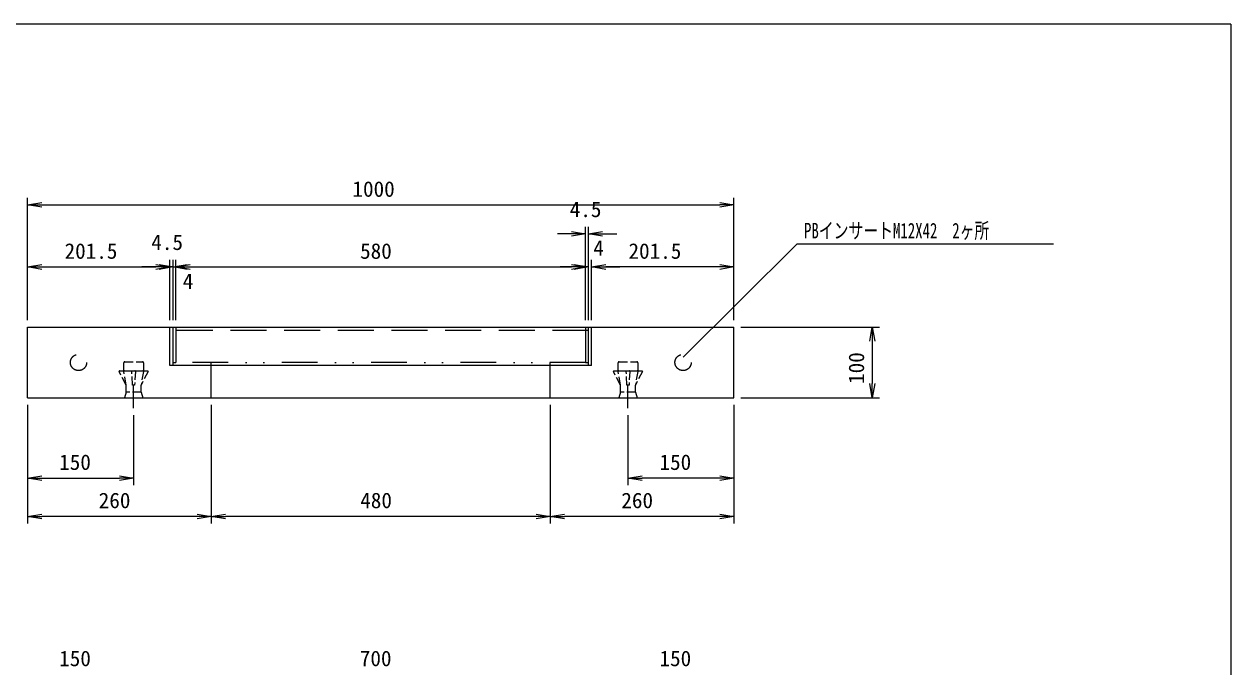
# Model space of a CAD drawing. Units: millimetres, scale not verified. Extents: x 1573 to 15247, y 1105 to 10775.
# Drawn here: x 6704 to 15247, y 6221 to 10775 of the extents above; entities that cross this region are included whole.
import ezdxf
from ezdxf.enums import TextEntityAlignment as Align

# ---------------------------------------------------------------- set-up
doc = ezdxf.new("R2010")
doc.units = ezdxf.units.MM
doc.header["$LTSCALE"] = 20
for name, pattern in [('USER1', [19, 12.7, -6.3]), ('USER2', [31.62, 12.7, -6.3, 0.01, -6.3, 0.01, -6.3]), ('USER3', [4, 3, -1])]:
    doc.linetypes.add(name, pattern=pattern)
for name, color, linetype, lineweight in [('0_2', 7, 'Continuous', 18), ('D-STR-DIM（寸法）', 7, 'Continuous', 18), ('D-STR-STR2（構造物）', 3, 'USER3', 18), ('D-STR（構造物外形線）', 1, 'Continuous', 18), ('D-TTL-FRAME（タイトル枠）', 2, 'Continuous', 18), ('用紙-作図レイヤ', 7, 'Continuous', 18)]:
    doc.layers.add(name, color=color, linetype=linetype, lineweight=lineweight)
doc.styles.add('ＭＳ ゴシック', font='')
doc.styles.get('ＭＳ ゴシック').set_extended_font_data('MS Gothic')

msp = doc.modelspace()

# ---------------------------------------------------------------- linework, layer by layer
at = {"layer": '0_2'}
for p, q in [((6728.5, 9493.55), (6828.5, 9510.22)), ((6828.5, 9476.89), (6728.5, 9493.55)), ((6728.5, 9493.55), (6828.5, 9493.55)), ((11628.5, 9510.22), (11728.5, 9493.55)), ((11728.5, 9493.55), (11628.5, 9476.89)), ((11728.5, 9493.55), (11628.5, 9493.55)), ((10578.5, 9305.94), (10678.5, 9289.27)), ((10678.5, 9289.27), (10578.5, 9272.6)), ((10678.5, 9289.27), (10578.5, 9289.27)), ((10698.5, 9289.27), (10798.5, 9305.94)), ((10798.5, 9272.6), (10698.5, 9289.27)), ((10698.5, 9289.27), (10798.5, 9289.27)), ((6728.5, 9054.27), (6828.5, 9070.94)), ((7636, 9070.94), (7736, 9054.27)), ((7636, 9070.94), (7736, 9054.27)), ((7658.5, 9070.94), (7758.5, 9054.27)), ((7758.5, 9054.27), (7858.5, 9070.94)), ((7778.5, 9054.27), (7878.5, 9070.94)), ((7778.5, 9054.27), (7878.5, 9070.94)), ((10578.5, 9070.94), (10678.5, 9054.27)), ((10598.5, 9070.94), (10698.5, 9054.27)), ((10721, 9054.27), (10821, 9070.94)), ((10721, 9054.27), (10821, 9070.94)), ((11628.5, 9070.94), (11728.5, 9054.27)), ((6828.5, 9037.6), (6728.5, 9054.27)), ((6728.5, 9054.27), (6828.5, 9054.27)), ((7736, 9054.27), (7636, 9037.6)), ((7736, 9054.27), (7636, 9054.27)), ((7736, 9054.27), (7636, 9037.6)), ((7736, 9054.27), (7636, 9054.27)), ((7758.5, 9054.27), (7658.5, 9037.6)), ((7758.5, 9054.27), (7658.5, 9054.27)), ((7858.5, 9037.6), (7758.5, 9054.27)), ((7758.5, 9054.27), (7858.5, 9054.27)), ((7878.5, 9037.6), (7778.5, 9054.27)), ((7778.5, 9054.27), (7878.5, 9054.27)), ((7878.5, 9037.6), (7778.5, 9054.27)), ((7778.5, 9054.27), (7878.5, 9054.27)), ((10678.5, 9054.27), (10578.5, 9037.6)), ((10678.5, 9054.27), (10578.5, 9054.27)), ((10698.5, 9054.27), (10598.5, 9037.6)), ((10698.5, 9054.27), (10598.5, 9054.27)), ((10821, 9037.6), (10721, 9054.27)), ((10721, 9054.27), (10821, 9054.27)), ((10821, 9037.6), (10721, 9054.27)), ((10721, 9054.27), (10821, 9054.27)), ((11728.5, 9054.27), (11628.5, 9037.6)), ((11728.5, 9054.27), (11628.5, 9054.27)), ((12691.76, 8527.9), (12708.42, 8627.9)), ((12708.42, 8627.9), (12725.09, 8527.9)), ((12708.42, 8627.9), (12708.42, 8527.9)), ((12708.42, 8127.9), (12691.76, 8227.9)), ((12725.09, 8227.9), (12708.42, 8127.9)), ((12708.42, 8127.9), (12708.42, 8227.9)), ((6728.5, 7558.54), (6828.5, 7575.2)), ((6828.5, 7541.87), (6728.5, 7558.54)), ((6728.5, 7558.54), (6828.5, 7558.54)), ((7378.5, 7575.2), (7478.5, 7558.54)), ((7478.5, 7558.54), (7378.5, 7541.87)), ((7478.5, 7558.54), (7378.5, 7558.54)), ((10978.5, 7558.54), (11078.5, 7575.2)), ((11078.5, 7541.87), (10978.5, 7558.54)), ((10978.5, 7558.54), (11078.5, 7558.54)), ((11628.5, 7575.2), (11728.5, 7558.54)), ((11728.5, 7558.54), (11628.5, 7541.87)), ((11728.5, 7558.54), (11628.5, 7558.54)), ((6728.5, 7287.55), (6828.5, 7304.21)), ((6828.5, 7270.88), (6728.5, 7287.55)), ((6728.5, 7287.55), (6828.5, 7287.55)), ((7928.5, 7304.21), (8028.5, 7287.55)), ((8028.5, 7287.55), (7928.5, 7270.88)), ((8028.5, 7287.55), (7928.5, 7287.55)), ((8028.5, 7287.55), (8128.5, 7304.21)), ((8128.5, 7270.88), (8028.5, 7287.55)), ((8028.5, 7287.55), (8128.5, 7287.55)), ((10328.5, 7304.21), (10428.5, 7287.55)), ((10428.5, 7287.55), (10328.5, 7270.88)), ((10428.5, 7287.55), (10328.5, 7287.55)), ((10428.5, 7287.55), (10528.5, 7304.21)), ((10528.5, 7270.88), (10428.5, 7287.55)), ((10428.5, 7287.55), (10528.5, 7287.55)), ((11628.5, 7304.21), (11728.5, 7287.55)), ((11728.5, 7287.55), (11628.5, 7270.88)), ((11728.5, 7287.55), (11628.5, 7287.55))]:
    msp.add_line(p, q, dxfattribs=at)
at = {"layer": 'D-STR-DIM（寸法）'}
for p, q in [((6728.5, 8677.9), (6728.5, 9543.55)), ((6828.5, 9493.55), (11628.5, 9493.55)), ((11728.5, 8677.9), (11728.5, 9543.55)), ((10678.5, 8912.9), (10678.5, 9339.27)), ((10698.5, 8912.9), (10698.5, 9339.27)), ((10578.5, 9289.27), (10478.5, 9289.27)), ((10798.5, 9289.27), (10898.5, 9289.27)), ((6728.5, 8677.9), (6728.5, 9104.27)), ((7736, 8677.9), (7736, 9104.27)), ((7736, 8677.9), (7736, 9104.27)), ((7758.5, 8677.9), (7758.5, 9104.27)), ((7758.5, 8677.9), (7758.5, 9104.27)), ((7778.5, 8677.9), (7778.5, 9104.27)), ((7778.5, 8677.9), (7778.5, 9104.27)), ((10678.5, 8677.9), (10678.5, 9104.27)), ((10698.5, 8677.9), (10698.5, 9104.27)), ((10721, 8677.9), (10721, 9104.27)), ((10721, 8677.9), (10721, 9104.27)), ((11728.5, 8677.9), (11728.5, 9104.27)), ((6828.5, 9054.27), (7636, 9054.27)), ((7636, 9054.27), (7536, 9054.27)), ((7658.5, 9054.27), (7558.5, 9054.27)), ((7858.5, 9054.27), (7958.5, 9054.27)), ((7878.5, 9054.27), (10578.5, 9054.27)), ((7878.5, 9054.27), (7978.5, 9054.27)), ((10598.5, 9054.27), (10498.5, 9054.27)), ((11628.5, 9054.27), (10821, 9054.27)), ((10821, 9054.27), (10921, 9054.27)), ((11778.5, 8627.9), (12758.42, 8627.9)), ((12708.42, 8527.9), (12708.42, 8227.9)), ((11778.5, 8127.9), (12758.42, 8127.9)), ((6728.5, 8077.9), (6728.5, 7237.55)), ((6728.5, 8077.9), (6728.5, 7508.54)), ((8028.5, 8077.9), (8028.5, 7237.55)), ((8028.5, 8077.9), (8028.5, 7237.55)), ((10428.5, 8077.9), (10428.5, 7237.55)), ((10428.5, 8077.9), (10428.5, 7237.55)), ((11728.5, 8077.9), (11728.5, 7508.54)), ((11728.5, 8077.9), (11728.5, 7237.55)), ((7478.5, 8004.69), (7478.5, 7508.54)), ((10978.5, 8004.69), (10978.5, 7508.54)), ((6828.5, 7558.54), (7378.5, 7558.54)), ((11628.5, 7558.54), (11078.5, 7558.54)), ((7928.5, 7287.55), (6828.5, 7287.55)), ((10328.5, 7287.55), (8128.5, 7287.55)), ((11628.5, 7287.55), (10528.5, 7287.55))]:
    msp.add_line(p, q, dxfattribs=at)
at = {"layer": 'D-STR-STR2（構造物）'}
for p, q in [((7408.5, 8317.9), (7408.5, 8375.4)), ((7416, 8382.9), (7541, 8382.9)), ((7548.5, 8375.4), (7548.5, 8317.9)), ((10908.5, 8317.9), (10908.5, 8375.4)), ((10916, 8382.9), (11041, 8382.9)), ((11048.5, 8375.4), (11048.5, 8317.9)), ((7426, 8217.9), (7375.6, 8313.92)), ((7378, 8317.9), (7579, 8317.9)), ((7426, 8217.9), (7409.28, 8313.47)), ((7413, 8317.9), (7544, 8317.9)), ((7471, 8217.9), (7466.15, 8314.91)), ((7469, 8317.9), (7488, 8317.9)), ((7490.85, 8314.91), (7486, 8217.9)), ((7581.41, 8313.92), (7531, 8217.9)), ((7547.73, 8313.47), (7531, 8217.9)), ((10926, 8217.9), (10875.6, 8313.92)), ((10878, 8317.9), (11079, 8317.9)), ((10926, 8217.9), (10909.28, 8313.47)), ((10913, 8317.9), (11044, 8317.9)), ((10971, 8217.9), (10966.15, 8314.91)), ((10969, 8317.9), (10988, 8317.9)), ((10990.85, 8314.91), (10986, 8217.9)), ((11081.41, 8313.92), (11031, 8217.9)), ((11047.73, 8313.47), (11031, 8217.9)), ((7426, 8167.9), (7426, 8217.9)), ((7486, 8217.9), (7471, 8217.9)), ((7531, 8167.9), (7531, 8217.9)), ((10926, 8167.9), (10926, 8217.9)), ((10986, 8217.9), (10971, 8217.9)), ((11031, 8167.9), (11031, 8217.9)), ((7426, 8167.9), (7413.5, 8127.9)), ((7531, 8167.9), (7426, 8167.9)), ((7531, 8167.9), (7543.5, 8127.9)), ((10926, 8167.9), (10913.5, 8127.9)), ((11031, 8167.9), (10926, 8167.9)), ((11031, 8167.9), (11043.5, 8127.9))]:
    msp.add_line(p, q, dxfattribs=at)
at = {"layer": 'D-STR-STR2（構造物）', "linetype": 'USER1'}
for p, q in [((7478.5, 8054.69), (7478.5, 8218.2)), ((10978.5, 8054.69), (10978.5, 8218.2))]:
    msp.add_line(p, q, dxfattribs=at)
at = {"layer": 'D-STR-STR2（構造物）'}
for centre, radius, start, end in [((7416, 8375.4), 7.5, 90, 180), ((7541, 8375.4), 7.5, 0, 90), ((10916, 8375.4), 7.5, 90, 180), ((11041, 8375.4), 7.5, 0, 90), ((7380.1, 8313.92), 4.5, 117.69946, 180), ((7380.1, 8313.92), 4.5, 117.69946, 180), ((7413.78, 8313.47), 4.5, 99.92624, 180), ((7469.15, 8314.91), 3, 92.8624, 180), ((7487.85, 8314.91), 3, 0, 87.1376), ((7543.23, 8313.47), 4.5, 0, 80.07376), ((7576.91, 8313.92), 4.5, 0, 62.30054), ((7576.91, 8313.92), 4.5, 0, 62.30054), ((10880.1, 8313.92), 4.5, 117.69946, 180), ((10880.1, 8313.92), 4.5, 117.69946, 180), ((10880.1, 8313.92), 4.5, 117.69946, 180), ((10913.78, 8313.47), 4.5, 99.92624, 180), ((10969.15, 8314.91), 3, 92.8624, 180), ((10987.85, 8314.91), 3, 0, 87.1376), ((11043.23, 8313.47), 4.5, 0, 80.07376), ((11076.91, 8313.92), 4.5, 0, 62.30054), ((11076.91, 8313.92), 4.5, 0, 62.30054), ((11076.91, 8313.92), 4.5, 359.99998, 62.30052)]:
    msp.add_arc(centre, radius, start, end, dxfattribs=at)
at = {"layer": 'D-STR（構造物外形線）'}
for p, q in [((6728.5, 8627.9), (11728.5, 8627.9)), ((6728.5, 8127.9), (6728.5, 8627.9)), ((7736, 8355.4), (7736, 8627.9)), ((7758.5, 8355.4), (7758.5, 8627.9)), ((10698.5, 8355.4), (10698.5, 8627.9)), ((10721, 8355.4), (10721, 8627.9)), ((11728.5, 8127.9), (11728.5, 8627.9)), ((10721, 8355.4), (7736, 8355.4)), ((6728.5, 8127.9), (11728.5, 8127.9))]:
    msp.add_line(p, q, dxfattribs=at)
at = {"layer": 'D-STR（構造物外形線）', "linetype": 'USER1'}
for p, q in [((10698.5, 8605.4), (7758.5, 8605.4)), ((7758.5, 8377.9), (7778.5, 8377.9)), ((8028.5, 8355.4), (8028.5, 8377.9)), ((10428.5, 8355.4), (10428.5, 8377.9)), ((10678.5, 8377.9), (10698.5, 8377.9)), ((8028.5, 8127.9), (8028.5, 8355.4)), ((10428.5, 8127.9), (10428.5, 8355.4))]:
    msp.add_line(p, q, dxfattribs=at)
at = {"layer": 'D-STR（構造物外形線）', "linetype": 'USER2'}
for p, q in [((7778.5, 8627.9), (7778.5, 8377.9)), ((10678.5, 8627.9), (10678.5, 8377.9)), ((10678.5, 8377.9), (7778.5, 8377.9))]:
    msp.add_line(p, q, dxfattribs=at)
at = {"layer": 'D-STR（構造物外形線）', "linetype": 'USER1'}
for centre in [(7088.5, 8377.9), (11368.5, 8377.9)]:
    msp.add_circle(centre, 57.5, dxfattribs=at)
at = {"layer": 'D-TTL-FRAME（タイトル枠）'}
for q in [(1573.24, 10774.88), (15246.76, 1105.12)]:
    msp.add_line((15246.76, 10774.88), q, dxfattribs=at)
at = {"layer": '用紙-作図レイヤ'}
for p, q in [((11368.5, 8415.4), (12176.41, 9219)), ((12176.41, 9219), (13991.71, 9219))]:
    msp.add_line(p, q, dxfattribs=at)

# ---------------------------------------------------------------- texts
at = {"layer": 'D-STR-DIM（寸法）', "style": 'ＭＳ ゴシック'}
for s, p in [('1000', (9027.87, 9518.55)), ('4.5', (10566.23, 9374.64)), ('4.5', (7603.73, 9141.77)), ('4', (10733.01, 9100.57)), ('201.5', (6989.74, 9079.27)), ('580', (9081.93, 9079.27)), ('201.5', (10982.24, 9079.27)), ('4', (7826.22, 8865.57)), ('150', (6951.6, 7583.54)), ('150', (11201.6, 7583.54)), ('260', (7231.55, 7312.55)), ('480', (9083.07, 7312.55)), ('260', (10931.55, 7312.55)), ('150', (6951.6, 6193.11)), ('700', (9080.03, 6193.11)), ('150', (11201.6, 6193.11))]:
    msp.add_text(s, height=110, dxfattribs=at).set_placement(p, align=Align.BOTTOM_LEFT)
msp.add_text('100', height=110, rotation=90, dxfattribs=at).set_placement((12683.42, 8226), align=Align.BOTTOM_LEFT)
at = {"layer": '用紙-作図レイヤ', "style": 'ＭＳ ゴシック', "width": 0.7}
msp.add_text('PBインサートM12X42\u30002ヶ所', height=110, dxfattribs=at).set_placement((12224.86, 9224), align=Align.BOTTOM_LEFT)

doc.saveas('drawing.dxf')
